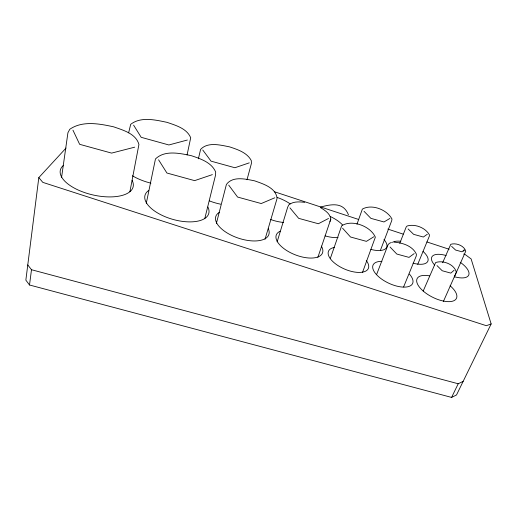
<?xml version="1.0" encoding="UTF-8"?>
<svg xmlns="http://www.w3.org/2000/svg" width="517" height="517" viewBox="0 0 517 517"><rect width="100%" height="100%" fill="white"/><g stroke="black" fill="none" stroke-linecap="round" stroke-linejoin="round"><path stroke-width="0.78" d="M66.06 148.036L38.814 177.615L25.85 280.143L29.508 284.996L451.593 397.418L456.524 394.949L491.15 323.933L471.123 258.939L465.216 254.558L463.684 254.054M29.508 284.996L31.492 269.725L27.776 264.93M61.594 177.266L67.927 132.733L69.789 129.269C82.494 120.455 99.49 123.744 113.617 126.82C123.052 130.155 135.926 133.586 138.931 144.463L129.896 191.749M128.63 132.843L130.685 124.332C140.915 116.37 155.43 119.938 167.075 122.355C175.786 125.385 186.85 128.442 190.708 137.761L187.064 154.977M146.285 203.271L155.462 158.952C164.781 149.859 179.793 153.297 191.232 155.656C200.415 158.732 211.634 162.351 215.686 172.045L215.46 175.476L204.777 218.588M198.392 158.816L200.59 149.4C207.892 141.626 220.462 145.09 229.671 146.893C237.691 149.568 247.152 152.625 251.314 160.638L251.411 163.462L247.01 179.735M216.364 223.493L226.394 184.472C232.669 175.825 245.685 179.063 254.61 180.84C263.224 183.897 276 187.781 277.086 198.418L265.034 239.268M277.151 241.794L287.659 207.246L288.783 204.926C293.145 201.184 299.375 201.759 304.7 202.321M317.865 257.395L330.802 219.098C330.182 213.566 324.909 210.322 320.585 207.666M329.975 221.522L330.802 219.098M330.311 258.545L341.659 225.806C351.883 219.059 370.67 226.226 375.348 237.174L362.54 272.349M356.969 224.21L362.365 209.107C371.813 203.672 387.013 209.663 391.976 219.027L391.699 220.72L380.48 250.157M376.576 274.598L388.105 244.664L389.333 243.333L391.414 242.486M399.783 243.3L406.181 227.028L407.125 226C415.009 223.661 425.317 227.635 429.401 234.808L429.33 236.191L417.742 264.29M403.609 286.948L416.256 256.005L416.405 254.228C412.74 246.014 402.575 242.725 394.193 242.169M423.21 291.032L435.618 262.565C442.94 259.896 454.54 264.355 456.33 272.285L443.424 301.405M442.636 262.726L450.759 244.308C456.039 242.602 464.182 245.633 465.752 251.178L454.32 276.97M463.684 251.307L464.331 249.847L461.978 251.798L455.58 250.041L451.625 246.35M451.593 397.418L458.211 383.763L463.148 381.372M454.088 270.281L450.824 273.105L442.209 270.746L437.02 265.609M414.175 253.614L409.012 257.382L396.798 254.041L390.064 247.01M427.32 234.24L423.358 237.025L413.645 234.35L408.1 228.947M373.843 236.767L366.417 241.355L350.513 236.999L342.571 228.184M389.883 218.445L383.995 221.967L370.889 218.355L364.046 211.324M328.534 218.471L318.362 223.745L298.658 218.336L289.947 207.873M274.792 197.785L261.227 203.543L237.587 197.055L228.708 185.112M491.15 323.933L486.342 325.697L42.814 182.372L38.814 177.615M212.364 174.623L194.618 180.633L166.913 173.021L158.577 159.811M249.259 162.861L234.912 167.741L211.052 161.155L202.754 150.001M187.348 140.029L168.872 144.967L141.186 137.315L133.599 125.14M134.711 147.171L111.601 153.103L79.644 144.314L72.942 130.142M320.702 207.026C331.836 204.041 343.417 201.985 348.452 214.833M31.492 269.725L458.211 383.763M274.469 191.762L358.733 219.505M387.847 229.083L403.163 234.13M426.913 241.95L449.124 249.259M460.233 262.281A20.544 8.408 26.3 0 1 468.757 275.012A20.544 8.408 26.3 0 1 454.249 276.679M434.59 265.027A20.544 8.408 26.3 0 1 446.139 255.527M450.087 285.772A22.005 9.661 26.8 0 1 449.577 301.644A22.005 9.661 26.8 0 1 419.429 287.142A22.005 9.661 26.8 0 1 429.44 275.839M423.016 251.398A20.383 8.576 25 0 1 427.262 262.138A20.383 8.576 25 0 1 413.07 263.185M392.442 242.357A20.383 8.576 25 0 1 400.843 241.29M409.419 274.1A21.817 9.862 25.2 0 1 404.171 287.129A21.817 9.862 25.2 0 1 376.008 274.088A21.817 9.862 25.2 0 1 381.908 261.363M366.269 260.523A21.708 10.036 23.5 0 1 359.735 272.427A21.708 10.036 23.5 0 1 332.657 261.382A21.708 10.036 23.5 0 1 334.266 247.469M383.95 239.565A20.279 8.718 23.5 0 1 370.851 249.388M321.348 246.073A24.784 11.645 21.4 0 1 296.545 255.314A24.784 11.645 21.4 0 1 280.124 231.241M338.053 237.503A23.136 10.107 21.9 0 1 325.077 235.881M330.195 216.474A23.136 10.107 21.9 0 1 342.551 224.947M268.336 228.792A28.021 13.248 18.9 0 1 238.285 238.111A28.021 13.248 18.9 0 1 219.454 212.319M283.6 222.459A26.089 11.503 19.9 0 1 270.624 219.525M277.177 197.442A26.089 11.503 19.9 0 1 290.134 203.84M207.931 207.065A33.153 15.529 16 0 1 172.949 219.415A33.153 15.529 16 0 1 148.793 190.418M220.669 204.189A29.243 12.88 17.6 0 1 209.333 200.861M132.139 180.407A37.34 16.912 12.8 0 1 93.842 195.148A37.34 16.912 12.8 0 1 63.313 165.472M150.906 183.16A32.739 14.172 15.2 0 1 132.397 175.761"/></g></svg>
